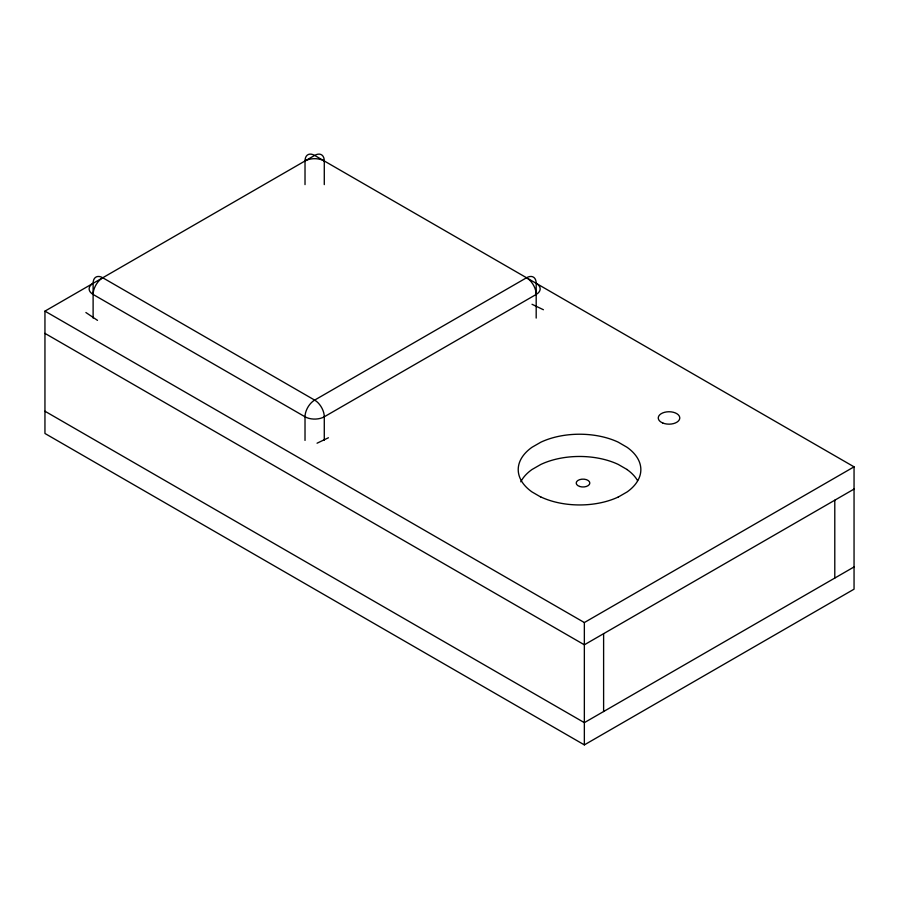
<?xml version="1.0" encoding="UTF-8"?>
<svg xmlns="http://www.w3.org/2000/svg" width="899" height="899" viewBox="0 0 899 899"><rect width="100%" height="100%" fill="white"/><g stroke="black" fill="none" stroke-linecap="round" stroke-linejoin="round"><path stroke-width="1.35" d="M44.95 311.133L314.65 155.415L854.05 466.839L854.05 589.182L584.35 744.889L44.95 433.475L44.95 311.133L584.35 622.546L854.05 466.839M536.186 318.077L536.186 283.32A13.62 7.866 -60 0 0 526.556 277.757L314.65 400.1A13.62 7.866 -60 0 0 305.019 416.788L305.019 440.42M536.186 283.32A13.62 7.866 0 0 1 536.186 294.445L324.281 416.788A13.62 7.866 0 0 1 305.019 416.788L93.114 294.445A13.62 7.866 0 0 1 93.114 283.32A13.62 7.866 60 0 1 102.744 277.757L314.65 400.1A13.62 7.866 60 0 1 324.281 416.788L324.281 440.42M854.05 489.078L584.35 644.797L44.95 333.372M854.05 566.943L584.35 722.65L44.95 411.225M618.22 497.068L627.086 491.955A61.199 35.331 0 0 0 627.064 447.297L618.22 442.162A61.199 35.331 0 0 0 540.872 442.184L531.983 447.286A61.199 35.331 0 0 0 532.006 491.944L540.85 497.068M317.055 443.207L328.438 437.757M532.028 304.289L543.412 309.739M627.086 469.525L618.22 464.412A61.199 35.331 0 0 0 540.872 464.423L531.983 469.525A61.199 35.331 0 0 0 520.791 481.797M85.888 312.515L97.497 320.359M834.789 500.204L834.789 578.057M603.611 633.671L603.611 711.525M584.35 622.546L584.35 744.889M305.019 184.61L305.019 160.977A13.62 7.866 60 0 1 314.65 155.415A13.62 7.866 -60 0 1 324.281 160.977L324.281 184.61M93.114 283.32L93.114 318.077M93.114 294.445A13.62 7.866 -60 0 1 102.744 277.757M526.556 277.757A13.62 7.866 60 0 1 536.186 294.445M305.019 160.977A13.62 7.866 0 0 1 324.281 160.977M626.963 469.492A61.199 35.331 0 0 1 637.593 480.65M618.287 497.001A61.199 35.331 0 0 1 540.962 497.001M579.608 486.46A6.81 3.933 0 0 0 589.823 483.055A6.81 3.933 0 0 0 579.608 479.65A6.81 3.933 0 0 0 579.608 486.46M662.788 423.013A10.754 6.203 0 0 0 679.734 418.552A10.754 6.203 0 0 0 664.563 412.304A10.754 6.203 0 0 0 662.788 423.013"/></g></svg>
